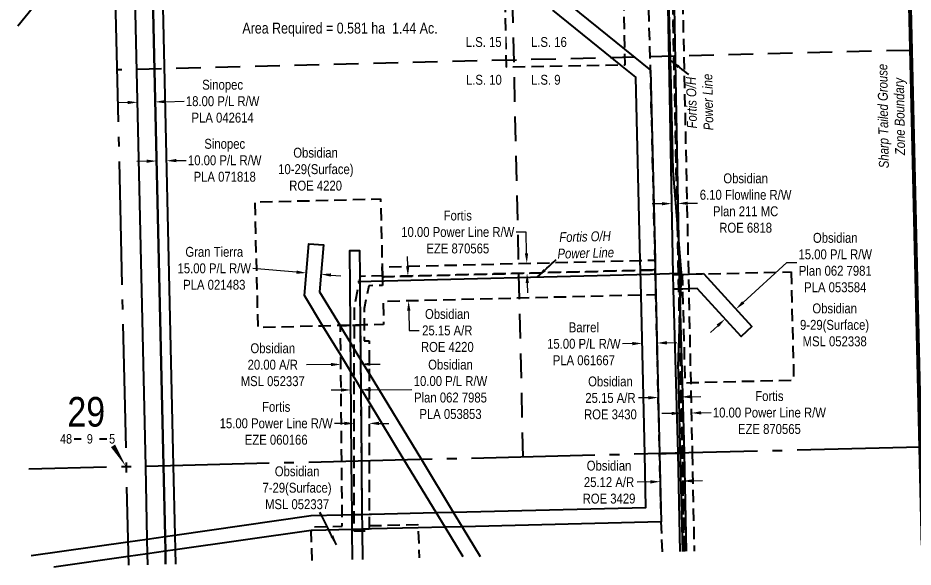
# Model space of a CAD drawing. Extents: x 614140 to 616509, y 5892532 to 5894693.
# Drawn here: x 614760 to 615667, y 5892532 to 5893088 of the extents above; entities that cross this region are included whole.
import ezdxf
from ezdxf.enums import TextEntityAlignment as Align

# ---------------------------------------------------------------- set-up
doc = ezdxf.new("R2010")
doc.units = 0
doc.header["$LTSCALE"] = 5
doc.header["$PDSIZE"] = 0.5
for name, pattern in [('DASHDOT2', [12.7, 6.35, -3.175, 0, -3.175]), ('foc-ACCESSROAD', [3.75, 2.5, -1.25]), ('foc-FLOWLINE', [3.75, 2.5, -1.25]), ('foc-LSD', [8, 5, -3]), ('foc-QUARTERLINE', [33, 25, -3, 2, -3])]:
    doc.linetypes.add(name, pattern=pattern)
doc.layers.get('Defpoints').update_dxf_attribs({"color": 9})
for name, color, linetype in [('10', 1, 'Continuous'), ('9', 3, 'Continuous'), ('AS-POWER', 104, 'foc-POWER'), ('AS-POWER-T', 104, 'Continuous'), ('AS-WILDLIFE', 131, 'DASHDOT2'), ('AS-WILDLIFE-BLOCK', 131, 'Continuous'), ('C-AR', 13, 'foc-ACCESSROAD'), ('C-RW', 13, 'Continuous'), ('C-WS', 13, 'foc-ACCESSROAD'), ('DAB_APPL', 7, 'Continuous'), ('F-EZE', 190, 'foc-FLOWLINE'), ('F-RW', 190, 'Continuous'), ('F-WS', 190, 'foc-ACCESSROAD'), ('L-AREAREQUIRED', 7, 'Continuous'), ('L-QSEC', 8, 'foc-QUARTERLINE'), ('L-SEC', 7, 'Continuous'), ('L-SECLBL', 7, 'Continuous'), ('L-SECTION-LSD', 7, 'foc-LSD')]:
    doc.layers.add(name, color=color, linetype=linetype)
for name, color, linetype, lineweight in [('C-AR-T', 13, 'Continuous', 9), ('C-RW-T', 13, 'Continuous', 9), ('C-WS-T', 13, 'Continuous', 9), ('F-EZE-T', 190, 'Continuous', 9), ('F-RW-T', 190, 'Continuous', 9)]:
    doc.layers.add(name, color=color, linetype=linetype, lineweight=lineweight)
doc.styles.add('100L', font='ARIALN.TTF', dxfattribs={"height": 11})
doc.styles.add('80CG', font='ARIALN.TTF', dxfattribs={"height": 10})
doc.styles.add('80L', font='ARIALN.TTF', dxfattribs={"height": 10})
doc.styles.add('foc-LtypeFont', font='ARIALN.TTF', dxfattribs={"height": 7.35})
doc.styles.add('SIMPLEX', font='ARIALN.TTF')
doc.linetypes.add('foc-POWER', pattern='A,6,-1,["P",foc-LtypeFont,S=0.2,R=0,X=-0.625,Y=-0.75],-1.24,4', length=12.24)
doc.dimstyles.new('Compass 5 000', dxfattribs={"dimscale": 5, "dimtxt": 9, "dimasz": 2, "dimexe": 0.2, "dimexo": 0.0625, "dimgap": 0.5, "dimtad": 0, "dimtih": 1, "dimtoh": 1, "dimzin": 0, "dimdsep": 46, "dimtxsty": '80CG', "dimcen": 0.1, "dimse1": 1, "dimse2": 1, "dimclrd": 256, "dimclrt": 256, "dimaunit": 1, "dimadec": 4, "dimazin": 0, "dimtfac": 0.06, "dimtofl": 0, "dimtmove": 0, "dimatfit": 1, "dimfxl": 0.2, "dimtolj": 1, "dimtzin": 0, "dimlwd": -1, "dimarcsym": 0})

# ---------------------------------------------------------------- blocks, each defined once
blk = doc.blocks.new('*D431')
at = {"layer": 'Defpoints', "color": 0, "transparency": 16777216}
for p in [(614881.09, 5893010.18), (614899.1, 5893010.59), (614899.27, 5893002.75)]:
    blk.add_point(p, dxfattribs=at)
at = {"layer": 'F-RW-T', "transparency": 16777216}
for p, q in [((614871.27, 5893002.12), (614861.27, 5893001.89)), ((614909.27, 5893002.98), (614928.48, 5893003.41))]:
    blk.add_line(p, q, dxfattribs=at)
for points in [[(614871.23, 5893003.79), (614871.31, 5893000.45), (614881.27, 5893002.34)], [(614909.23, 5893004.64), (614909.31, 5893001.31), (614899.27, 5893002.75)]]:
    blk.add_solid(points, dxfattribs=at)
at = {"layer": 'F-RW-T', "transparency": 16777216, "insert": (614967.57, 5893003.41), "char_height": 10, "attachment_point": 5, "style": '80CG'}
blk.add_mtext('\\A1;Sinopec\\P18.00 P/L R/W\\PPLA 042614', dxfattribs=at)
blk = doc.blocks.new('*D432')
at = {"layer": 'Defpoints', "color": 0, "transparency": 16777216}
for p in [(614900.49, 5892948.71), (614910.48, 5892948.93), (614910.61, 5892943.11)]:
    blk.add_point(p, dxfattribs=at)
at = {"layer": 'F-RW-T', "transparency": 16777216}
for p, q in [((614890.62, 5892942.66), (614880.63, 5892942.43)), ((614920.61, 5892943.33), (614930.61, 5892943.56))]:
    blk.add_line(p, q, dxfattribs=at)
for points in [[(614890.59, 5892944.33), (614890.66, 5892940.99), (614900.62, 5892942.88)], [(614920.57, 5892945), (614920.65, 5892941.67), (614910.61, 5892943.11)]]:
    blk.add_solid(points, dxfattribs=at)
at = {"layer": 'F-RW-T', "transparency": 16777216, "insert": (614969.69, 5892943.56), "char_height": 10, "attachment_point": 5, "style": '80CG'}
blk.add_mtext('\\A1;Sinopec\\P10.00 P/L R/W\\PPLA 071818', dxfattribs=at)
blk = doc.blocks.new('*D434')
at = {"layer": 'C-AR-T', "transparency": 16777216}
for p, q in [((615077.39, 5892736.74), (615052.65, 5892736.52)), ((615117.39, 5892737.1), (615127.39, 5892737.19))]:
    blk.add_line(p, q, dxfattribs=at)
for points in [[(615077.37, 5892738.41), (615077.4, 5892735.07), (615087.39, 5892736.83)], [(615117.38, 5892738.76), (615117.41, 5892735.43), (615107.39, 5892737.01)]]:
    blk.add_solid(points, dxfattribs=at)
at = {"layer": 'Defpoints', "color": 0, "transparency": 16777216}
for p in [(615087.39, 5892736.83), (615087.43, 5892732.3), (615107.44, 5892732.48)]:
    blk.add_point(p, dxfattribs=at)
at = {"layer": 'C-AR-T', "transparency": 16777216, "insert": (615018.36, 5892736.52), "char_height": 10, "attachment_point": 5, "style": '80CG'}
blk.add_mtext('\\A1;Obsidian\\P20.00 A/R\\PMSL 052337', dxfattribs=at)
blk = doc.blocks.new('*D435')
at = {"layer": 'Defpoints', "color": 0, "transparency": 16777216}
for p in [(615101, 5892677.63), (615101, 5892677.15), (615116.01, 5892677.62)]:
    blk.add_point(p, dxfattribs=at)
at = {"layer": 'F-EZE-T', "transparency": 16777216}
for p, q in [((615091, 5892677.16), (615081, 5892677.16)), ((615126.01, 5892677.13), (615136.01, 5892677.13))]:
    blk.add_line(p, q, dxfattribs=at)
for points in [[(615091, 5892678.82), (615091, 5892675.49), (615101, 5892677.15)], [(615126.01, 5892678.8), (615126.01, 5892675.47), (615116.01, 5892677.14)]]:
    blk.add_solid(points, dxfattribs=at)
at = {"layer": 'F-EZE-T', "transparency": 16777216, "insert": (615021.86, 5892677.16), "char_height": 10, "attachment_point": 5, "style": '80CG'}
blk.add_mtext('\\A1;Fortis\\P15.00 Power Line R/W\\PEZE 060166', dxfattribs=at)
blk = doc.blocks.new('*D436')
at = {"layer": 'Defpoints', "color": 0, "transparency": 16777216}
for p in [(615220.76, 5892837.93), (615275.83, 5892839.3), (615221.01, 5892827.93)]:
    blk.add_point(p, dxfattribs=at)
at = {"layer": 'F-EZE-T', "transparency": 16777216}
for p, q in [((615275.04, 5892870.92), (615265.04, 5892870.92)), ((615275.58, 5892849.3), (615275.04, 5892870.92)), ((615276.33, 5892819.3), (615276.58, 5892809.31))]:
    blk.add_line(p, q, dxfattribs=at)
for points in [[(615277.25, 5892849.34), (615273.92, 5892849.26), (615275.83, 5892839.3)], [(615277.99, 5892819.34), (615274.66, 5892819.26), (615276.08, 5892829.3)]]:
    blk.add_solid(points, dxfattribs=at)
at = {"layer": 'F-EZE-T', "transparency": 16777216, "insert": (615205.9, 5892870.92), "char_height": 10, "attachment_point": 5, "style": '80CG'}
blk.add_mtext('\\A1;Fortis\\P10.00 Power Line R/W\\PEZE 870565', dxfattribs=at)
blk = doc.blocks.new('*D437')
at = {"layer": 'C-AR-T', "transparency": 16777216}
for p, q in [((615155.13, 5892836.29), (615154.88, 5892846.29)), ((615156.25, 5892791.16), (615156.74, 5892771.21)), ((615156.74, 5892771.21), (615166.74, 5892771.21))]:
    blk.add_line(p, q, dxfattribs=at)
for points in [[(615156.79, 5892836.34), (615153.46, 5892836.25), (615155.37, 5892826.3)], [(615157.91, 5892791.21), (615154.58, 5892791.12), (615156, 5892801.16)]]:
    blk.add_solid(points, dxfattribs=at)
at = {"layer": 'Defpoints', "color": 0, "transparency": 16777216}
for p in [(615155.38, 5892826.3), (615156, 5892801.16), (615156.01, 5892801.16)]:
    blk.add_point(p, dxfattribs=at)
at = {"layer": 'C-AR-T', "transparency": 16777216, "insert": (615195.27, 5892771.21), "char_height": 10, "attachment_point": 5, "style": '80CG'}
blk.add_mtext('\\A1;Obsidian\\P25.15 A/R\\PROE 4220', dxfattribs=at)
blk = doc.blocks.new('*D438')
at = {"layer": 'C-RW-T', "transparency": 16777216}
for p, q in [((615087.63, 5892710.95), (615077.63, 5892710.86)), ((615117.63, 5892711.22), (615159.42, 5892711.59))]:
    blk.add_line(p, q, dxfattribs=at)
for points in [[(615087.61, 5892712.61), (615087.64, 5892709.28), (615097.63, 5892711.04)], [(615117.61, 5892712.88), (615117.64, 5892709.55), (615107.63, 5892711.13)]]:
    blk.add_solid(points, dxfattribs=at)
at = {"layer": 'Defpoints', "color": 0, "transparency": 16777216}
for p in [(615097.52, 5892723.19), (615107.52, 5892723.28), (615107.63, 5892711.13)]:
    blk.add_point(p, dxfattribs=at)
at = {"layer": 'C-RW-T', "transparency": 16777216, "insert": (615198.51, 5892711.59), "char_height": 10, "attachment_point": 5, "style": '80CG'}
blk.add_mtext('\\A1;Obsidian\\P10.00 P/L R/W\\PPlan 062 7985\\PPLA 053853', dxfattribs=at)
blk = doc.blocks.new('*D439')
at = {"layer": 'Defpoints', "color": 0, "transparency": 16777216}
for p in [(615052.26, 5892827.94), (615052.39, 5892829.5), (615067.21, 5892826.66)]:
    blk.add_point(p, dxfattribs=at)
at = {"layer": 'F-RW-T', "transparency": 16777216}
for p, q in [((615042.43, 5892830.35), (614998.18, 5892834.14)), ((615077.31, 5892827.37), (615087.28, 5892826.51))]:
    blk.add_line(p, q, dxfattribs=at)
for points in [[(615042.57, 5892832.01), (615042.29, 5892828.69), (615052.39, 5892829.5)], [(615077.45, 5892829.03), (615077.17, 5892825.71), (615067.35, 5892828.22)]]:
    blk.add_solid(points, dxfattribs=at)
at = {"layer": 'F-RW-T', "transparency": 16777216, "insert": (614959.1, 5892834.14), "char_height": 10, "attachment_point": 5, "style": '80CG'}
blk.add_mtext('\\A1;Gran Tierra\\P15.00 P/L R/W\\PPLA 021483', dxfattribs=at)
blk = doc.blocks.new('*D440')
at = {"layer": 'Defpoints', "color": 0, "transparency": 16777216}
for p in [(615392.69, 5892761.21), (615392.76, 5892758.15), (615407.76, 5892761.56)]:
    blk.add_point(p, dxfattribs=at)
at = {"layer": 'F-RW-T', "transparency": 16777216}
for p, q in [((615382.77, 5892757.92), (615372.77, 5892757.69)), ((615417.83, 5892758.74), (615427.83, 5892758.97))]:
    blk.add_line(p, q, dxfattribs=at)
for points in [[(615382.73, 5892759.59), (615382.81, 5892756.25), (615392.76, 5892758.15)], [(615417.79, 5892760.41), (615417.87, 5892757.07), (615407.83, 5892758.51)]]:
    blk.add_solid(points, dxfattribs=at)
at = {"layer": 'F-RW-T', "transparency": 16777216, "insert": (615333.68, 5892757.69), "char_height": 10, "attachment_point": 5, "style": '80CG'}
blk.add_mtext('\\A1;Barrel\\P15.00 P/L R/W\\PPLA 061667', dxfattribs=at)
blk = doc.blocks.new('*D441')
at = {"layer": 'Defpoints', "color": 0, "transparency": 16777216}
for p in [(615432.5, 5892691.09), (615442.5, 5892691.3), (615442.58, 5892687.63)]:
    blk.add_point(p, dxfattribs=at)
at = {"layer": 'F-EZE-T', "transparency": 16777216}
for p, q in [((615422.58, 5892687.21), (615412.58, 5892687)), ((615452.58, 5892687.84), (615462.58, 5892688.05))]:
    blk.add_line(p, q, dxfattribs=at)
for points in [[(615422.54, 5892688.88), (615422.61, 5892685.55), (615432.58, 5892687.42)], [(615452.54, 5892689.51), (615452.61, 5892686.18), (615442.58, 5892687.63)]]:
    blk.add_solid(points, dxfattribs=at)
at = {"layer": 'F-EZE-T', "transparency": 16777216, "insert": (615521.72, 5892688.05), "char_height": 10, "attachment_point": 5, "style": '80CG'}
blk.add_mtext('\\A1;Fortis\\P10.00 Power Line R/W\\PEZE 870565', dxfattribs=at)
blk = doc.blocks.new('*D442')
at = {"layer": 'C-RW-T', "transparency": 16777216}
for p, q in [((615495.2, 5892799.67), (615539.39, 5892839.97)), ((615539.39, 5892839.97), (615549.39, 5892839.97)), ((615469.33, 5892776.09), (615461.94, 5892769.35))]:
    blk.add_line(p, q, dxfattribs=at)
for points in [[(615494.07, 5892800.9), (615496.32, 5892798.44), (615487.81, 5892792.93)], [(615468.21, 5892777.32), (615470.45, 5892774.85), (615476.72, 5892782.82)]]:
    blk.add_solid(points, dxfattribs=at)
at = {"layer": 'Defpoints', "color": 0, "transparency": 16777216}
for p in [(615478.39, 5892803.26), (615467.3, 5892793.15), (615487.81, 5892792.93)]:
    blk.add_point(p, dxfattribs=at)
at = {"layer": 'C-RW-T', "transparency": 16777216, "insert": (615588.47, 5892839.97), "char_height": 10, "attachment_point": 5, "style": '80CG'}
blk.add_mtext('\\A1;Obsidian\\P15.00 P/L R/W\\PPlan 062 7981\\PPLA 053584', dxfattribs=at)
blk = doc.blocks.new('*D443')
at = {"layer": 'C-RW-T', "transparency": 16777216}
for p, q in [((615412.84, 5892899.6), (615402.85, 5892899.42)), ((615438.92, 5892900.07), (615448.92, 5892900.25))]:
    blk.add_line(p, q, dxfattribs=at)
for points in [[(615412.81, 5892901.27), (615412.87, 5892897.94), (615422.84, 5892899.78)], [(615438.89, 5892901.74), (615438.95, 5892898.41), (615428.93, 5892899.89)]]:
    blk.add_solid(points, dxfattribs=at)
at = {"layer": 'Defpoints', "color": 0, "transparency": 16777216}
for p in [(615422.8, 5892901.97), (615428.89, 5892902.08), (615428.93, 5892899.89)]:
    blk.add_point(p, dxfattribs=at)
at = {"layer": 'C-RW-T', "transparency": 16777216, "insert": (615497.64, 5892900.25), "char_height": 10, "attachment_point": 5, "style": '80CG'}
blk.add_mtext('\\A1;Obsidian\\P6.10 Flowline R/W\\PPlan 211 MC\\PROE 6818', dxfattribs=at)
blk = doc.blocks.new('*D444')
at = {"layer": 'C-AR-T', "transparency": 16777216}
for p, q in [((615399.14, 5892703.12), (615389.15, 5892702.88)), ((615442.24, 5892704.14), (615452.24, 5892704.37))]:
    blk.add_line(p, q, dxfattribs=at)
for points in [[(615399.1, 5892704.78), (615399.18, 5892701.45), (615409.14, 5892703.35)], [(615442.2, 5892705.8), (615442.28, 5892702.47), (615432.24, 5892703.9)]]:
    blk.add_solid(points, dxfattribs=at)
at = {"layer": 'Defpoints', "color": 0, "transparency": 16777216}
for p in [(615432.14, 5892708.07), (615409.04, 5892707.52), (615409.14, 5892703.35)]:
    blk.add_point(p, dxfattribs=at)
at = {"layer": 'C-AR-T', "transparency": 16777216, "insert": (615360.62, 5892702.88), "char_height": 10, "attachment_point": 5, "style": '80CG'}
blk.add_mtext('\\A1;Obsidian\\P25.15 A/R\\PROE 3430', dxfattribs=at)
blk = doc.blocks.new('*D445')
at = {"layer": 'C-AR-T', "transparency": 16777216}
for p, q in [((615401.16, 5892617.91), (615387.73, 5892617.6)), ((615444.03, 5892618.93), (615454.03, 5892619.17))]:
    blk.add_line(p, q, dxfattribs=at)
for points in [[(615401.12, 5892619.58), (615401.2, 5892616.25), (615411.16, 5892618.15)], [(615443.99, 5892620.6), (615444.07, 5892617.26), (615434.04, 5892618.69)]]:
    blk.add_solid(points, dxfattribs=at)
at = {"layer": 'Defpoints', "color": 0, "transparency": 16777216}
for p in [(615411.01, 5892624.62), (615411.16, 5892618.15), (615433.88, 5892625.17)]:
    blk.add_point(p, dxfattribs=at)
at = {"layer": 'C-AR-T', "transparency": 16777216, "insert": (615359.19, 5892617.6), "char_height": 10, "attachment_point": 5, "style": '80CG'}
blk.add_mtext('\\A1;Obsidian\\P25.12 A/R\\PROE 3429', dxfattribs=at)
blk = doc.blocks.new('L-SECLBL')
at = {"layer": '9', "color": 7}
for p, q in [((-5.08, -27.83), (-12.29, -27.83)), ((20.7, -27.83), (13.5, -27.83))]:
    blk.add_line(p, q, dxfattribs=at)
at = {"layer": '10', "color": 2, "style": 'SIMPLEX'}
blk.add_attdef('SEC', text='', height=30, dxfattribs=at).set_placement((0, 0), align=Align.MIDDLE)
at = {"layer": '10', "color": 5, "style": '80L'}
blk.add_attdef('TWP', text='', height=9.5, dxfattribs=at).set_placement((-14.43, -27.37), align=Align.MIDDLE_RIGHT)
blk.add_attdef('RGE', text='', height=9.5, dxfattribs=at).set_placement((3.62, -27.37), align=Align.MIDDLE_CENTER)
blk.add_attdef('MER', text='', height=9.5, dxfattribs=at).set_placement((23.17, -27.37), align=Align.MIDDLE_LEFT)

msp = doc.modelspace()

# ---------------------------------------------------------------- linework, layer by layer
at = {"layer": 'AS-POWER', "flags": 128}
for points in [[(615434.01, 5892547.488), (615432.058, 5892624.967), (615429.431, 5892729.222), (615429.285, 5892735.037), (615432.712, 5892829.18), (615424.292, 5892933.19), (615421.779, 5893032.893), (615419.266, 5893132.607), (615416.753, 5893232.32), (615415.573, 5893282.098), (615414.674, 5893320.034), (615414.148, 5893338.846), (615412.996, 5893380.081), (615412.9, 5893383.504), (615411.349, 5893446.77), (615408.828, 5893546.794), (615408.718, 5893551.173)], [(615104.451, 5892820.995), (615400.806, 5892828.441), (615430.193, 5892829.211)]]:
    msp.add_lwpolyline(points, dxfattribs=at)
at = {"layer": 'AS-WILDLIFE', "const_width": 4, "flags": 128}
msp.add_lwpolyline([(615653.504, 5893557.238), (615655.852, 5893456.882), (615674.667, 5892652.813), (615676.99, 5892553.541)], dxfattribs=at)
at = {"layer": 'C-AR', "flags": 128}
msp.add_lwpolyline([(615413.253, 5892546.97), (615412.123, 5892577.474), (615410.489, 5892646.421), (615427.334, 5892646.835), (615433.426, 5892646.985), (615435.513, 5892547.525)], dxfattribs=at)
at = {"layer": 'C-RW', "flags": 128}
for points in [[(615431.373, 5892547.422), (615429.397, 5892646.886), (615429.386, 5892647.453), (615424.448, 5892812.988), (615424.136, 5892827.98), (615417.94, 5893171.146), (615417.669, 5893186.15), (615416.248, 5893264.847), (615415.919, 5893279.844), (615415.77, 5893286.37), (615415.656, 5893291.363), (615415.14, 5893313.865), (615396.266, 5893313.396), (615395.808, 5893333.969), (615394.52, 5893391.081), (615394.182, 5893406.075), (615393.403, 5893440.629), (615393.179, 5893450.564), (615393.165, 5893451.189), (615392.67, 5893465.7), (615392.293, 5893475.614), (615391.731, 5893490.616), (615389.444, 5893550.696)], [(615424.017, 5893171.29), (615430.225, 5892828.022), (615430.532, 5892813.177), (615435.48, 5892647.604), (615435.491, 5892647.036), (615437.442, 5892547.573)], [(615099.165, 5892539.145), (615098.898, 5892569.016), (615098.891, 5892569.756), (615098.757, 5892584.756), (615098.274, 5892638.746), (615097.463, 5892729.347), (615097.367, 5892740.093), (615097.2, 5892758.684), (615097.042, 5892776.455), (615096.364, 5892852.101), (615106.365, 5892852.192), (615106.577, 5892828.543), (615106.63, 5892822.618), (615106.704, 5892814.326), (615107.04, 5892776.705), (615107.35, 5892741.979), (615107.366, 5892740.182), (615107.613, 5892712.642), (615108.272, 5892638.991), (615108.756, 5892585.003), (615108.86, 5892573.456), (615108.89, 5892570.001), (615108.898, 5892569.105), (615108.904, 5892568.531), (615108.91, 5892567.858)], [(615108.91, 5892567.858), (615109.164, 5892539.394)]]:
    msp.add_lwpolyline(points, dxfattribs=at)
msp.add_lwpolyline([(615454.951, 5892828.964), (615455.387, 5892828.486), (615504.048, 5892775.125), (615492.949, 5892765.123), (615448.393, 5892813.815), (615439.944, 5892813.309), (615434.066, 5892813.206), (615430.532, 5892813.198), (615429.941, 5892813.077), (615424.448, 5892812.988), (615424.136, 5892827.98), (615429.63, 5892827.919), (615430.227, 5892827.97), (615433.7, 5892827.964), (615439.632, 5892828.161), (615454.951, 5892828.964)], close=True, dxfattribs=at)
at = {"layer": 'C-WS', "flags": 128}
for points in [[(615419.122, 5893331.336), (615419.379, 5893320.036), (615421.072, 5893320.08), (615421.22, 5893313.59), (615422.545, 5893313.623), (615432.546, 5893313.863), (615437.535, 5893313.984), (615451.756, 5893314.31), (615453.391, 5893314.365), (615521.621, 5893316.044), (615522.863, 5893265.209), (615524.731, 5893188.788), (615432.112, 5893186.502), (615423.746, 5893186.295), (615422.11, 5893186.255), (615422.425, 5893171.251), (615429.63, 5892827.906), (615429.942, 5892813.037), (615433.426, 5892646.985), (615429.397, 5892646.885), (615427.334, 5892646.835), (615410.489, 5892646.42), (615406.674, 5892807.395), (615406.079, 5892832.534), (615405.842, 5892842.537), (615401.28, 5893035.032), (615399.341, 5893100.468), (615398.873, 5893120.463), (615397.796, 5893170.672), (615397.474, 5893185.677), (615395.864, 5893251.628), (615395.576, 5893263.462), (615395.376, 5893271.642), (615395.17, 5893278.457), (615395.012, 5893285.274), (615394.896, 5893290.267), (615394.376, 5893312.816), (615393.967, 5893330.631), (615392.594, 5893391.026), (615392.252, 5893406.02), (615391.467, 5893440.575), (615391.241, 5893450.516), (615393.179, 5893450.564), (615397.334, 5893450.665), (615399.098, 5893450.709), (615416.397, 5893451.132), (615416.621, 5893441.274), (615416.965, 5893426.177), (615417.407, 5893406.739), (615417.748, 5893391.743), (615418.705, 5893349.654), (615419.046, 5893334.65), (615419.122, 5893331.336)], [(615129.529, 5892826.85), (615129.558, 5892825.656), (615131.368, 5892825.701), (615391.033, 5892832.16), (615406.079, 5892832.534), (615406.674, 5892807.395), (615391.621, 5892807.021), (615130.184, 5892800.519), (615130.762, 5892777.294), (615113.032, 5892776.854), (615111.074, 5892776.804), (615107.04, 5892776.705), (615103.024, 5892776.604), (615101.064, 5892776.556), (615097.042, 5892776.455), (615087.032, 5892776.207), (615086.561, 5892776.195), (615069.261, 5892775.764), (615003.572, 5892774.131), (615000.41, 5892901.321), (615127.599, 5892904.484), (615129.31, 5892835.659), (615129.512, 5892827.554), (615129.529, 5892826.85)], [(615543.672, 5892830.685), (615546.411, 5892720.709), (615441.941, 5892718.123), (615436.431, 5892717.986), (615434.072, 5892812.976), (615433.7, 5892827.964), (615439.634, 5892828.091), (615454.177, 5892828.456), (615543.672, 5892830.685)]]:
    msp.add_lwpolyline(points, close=True, dxfattribs=at)
for points in [[(615058.155, 5892538.123), (615057.405, 5892568.568), (615057.311, 5892572.406), (615088.851, 5892573.048), (615088.748, 5892584.511), (615088.265, 5892638.5), (615087.302, 5892746.071), (615087.04, 5892775.408), (615087.032, 5892776.207), (615097.042, 5892776.455), (615101.064, 5892776.556), (615103.024, 5892776.604), (615107.04, 5892776.705), (615107.35, 5892741.979), (615107.366, 5892740.182), (615107.613, 5892712.642), (615108.272, 5892638.991), (615108.756, 5892585.003)], [(615108.756, 5892585.003), (615108.86, 5892573.456), (615115.943, 5892573.6), (615118.576, 5892573.654), (615165.519, 5892574.61), (615165.65, 5892571.399), (615166.899, 5892540.833)]]:
    msp.add_lwpolyline(points, dxfattribs=at)
at = {"layer": 'DAB_APPL', "flags": 128}
msp.add_lwpolyline([(615653.504, 5893557.238), (615655.849, 5893456.999), (615659.272, 5893310.732), (615659.798, 5893288.259), (615660.07, 5893276.646), (615660.421, 5893261.633), (615674.664, 5892652.93), (615676.99, 5892553.541)], dxfattribs=at)
at = {"layer": 'F-EZE', "flags": 128}
for points in [[(615435.513, 5892547.525), (615433.426, 5892646.985), (615429.945, 5892812.877), (615429.631, 5892827.867), (615422.425, 5893171.251), (615422.11, 5893186.255), (615432.112, 5893186.502), (615432.427, 5893171.497), (615439.634, 5892828.091), (615439.948, 5892813.094), (615441.941, 5892718.123), (615443.429, 5892647.231)], [(615443.429, 5892647.231), (615445.516, 5892547.774)]]:
    msp.add_lwpolyline(points, dxfattribs=at)
for points in [[(615131.368, 5892825.701), (615129.558, 5892825.656), (615129.529, 5892826.85), (615129.512, 5892827.554), (615129.31, 5892835.659), (615390.798, 5892842.163), (615405.842, 5892842.537), (615406.079, 5892832.534), (615391.033, 5892832.16), (615131.368, 5892825.701)], [(615129.558, 5892825.656), (615129.753, 5892816.844), (615115.64, 5892816.557), (615111.085, 5892793.38), (615111.074, 5892776.804), (615111.064, 5892760.682), (615113.559, 5892760.739), (615116.068, 5892760.794), (615116.046, 5892727.667), (615116.027, 5892698.793), (615115.987, 5892639.181), (615115.951, 5892585.181), (615115.943, 5892573.6), (615115.941, 5892570.174), (615115.939, 5892567.853), (615108.91, 5892567.858), (615100.924, 5892567.864), (615100.925, 5892569.806), (615100.936, 5892584.811), (615100.972, 5892638.812), (615101.029, 5892723.479), (615101.048, 5892752.351), (615101.064, 5892776.556), (615101.077, 5892794.358), (615106.63, 5892822.618), (615107.373, 5892826.402), (615129.529, 5892826.85), (615129.558, 5892825.656)]]:
    msp.add_lwpolyline(points, close=True, dxfattribs=at)
at = {"layer": 'F-RW', "flags": 128}
for points in [[(614891.826, 5892533.979), (614891.576, 5892545.074), (614891.239, 5892560.012), (614889.579, 5892633.627), (614876.536, 5893212.19), (614876.187, 5893227.674), (614875.958, 5893237.853), (614984.28, 5893370.869), (614992.347, 5893380.758), (615012.716, 5893381.232), (615118.308, 5893383.741), (615125.312, 5893383.907), (615133.316, 5893384.098), (615151.327, 5893384.526)], [(615151.327, 5893384.526), (615151.33, 5893308.474), (615133.319, 5893308.05), (615133.317, 5893366.083), (615125.313, 5893365.893), (615118.309, 5893365.726), (615013.152, 5893363.225), (615001.067, 5893362.945), (614894.113, 5893231.625), (614894.189, 5893228.281), (614894.527, 5893213.267), (614907.584, 5892634.068), (614909.195, 5892562.575), (614909.533, 5892547.619), (614909.83, 5892534.428)], [(614909.83, 5892534.428), (614909.533, 5892547.619), (614909.196, 5892562.575), (614907.584, 5892634.069), (614894.527, 5893213.267), (615106.549, 5893225.954), (615121.532, 5893226.85), (615162.249, 5893229.288), (615162.08, 5893238.657), (615161.866, 5893250.434), (615161.717, 5893258.68), (615161.594, 5893265.451), (615176.583, 5893266.286), (615176.705, 5893259.545), (615176.855, 5893251.269), (615177.067, 5893239.522), (615177.236, 5893230.154), (615177.507, 5893215.176), (614914.831, 5893199.453), (614905.071, 5893188.859), (614917.573, 5892634.314), (614919.158, 5892563.997), (614919.495, 5892549.03), (614919.819, 5892534.677)], [(615538.018, 5893259.372), (615540.1, 5893174.153), (615432.427, 5893171.497), (615422.425, 5893171.251), (615416.331, 5893171.108), (615397.796, 5893170.672), (615382.837, 5893170.321), (615381.463, 5893226.567), (615366.193, 5893240.596), (615208.156, 5893231.784), (615188.196, 5893230.785), (615177.236, 5893230.154), (615162.249, 5893229.288), (615121.532, 5893226.85), (615106.549, 5893225.954), (614894.527, 5893213.267), (614876.536, 5893212.19), (614867.502, 5893211.65), (614856.696, 5893198.353), (614760.08, 5893079.458)], [(615311.526, 5893107.357), (615374.908, 5893056.282), (615401.28, 5893035.032), (615405.842, 5892842.537), (615406.079, 5892832.534), (615406.674, 5892807.395), (615410.489, 5892646.42), (615412.123, 5892577.474), (615210.325, 5892572.499), (615193.022, 5892572.073), (615165.65, 5892571.399), (615118.585, 5892570.24), (615115.941, 5892570.174), (615108.89, 5892570.001), (615100.925, 5892569.806), (615098.891, 5892569.756), (615058.78, 5892568.768), (615057.405, 5892568.568), (614919.495, 5892549.03), (614909.533, 5892547.619), (614891.576, 5892545.074), (614871.88, 5892542.284)], [(614773.486, 5892543.202), (614871.535, 5892557.199), (614891.239, 5892560.012), (614909.196, 5892562.575), (614919.158, 5892563.997), (615057.469, 5892583.741), (615088.748, 5892584.511), (615098.757, 5892584.756), (615100.936, 5892584.811), (615103.532, 5892584.875), (615108.756, 5892585.003), (615115.951, 5892585.181), (615118.545, 5892585.244), (615184.04, 5892586.857), (615201.342, 5892587.283), (615396.651, 5892592.097), (615395.388, 5892646.048), (615391.621, 5892807.021), (615391.033, 5892832.16), (615390.798, 5892842.163), (615386.455, 5893027.714), (615371.292, 5893039.933), (615302.114, 5893095.679)], [(615211.331, 5892541.94), (615193.022, 5892572.073), (615184.04, 5892586.857), (615151.715, 5892640.058), (615116.027, 5892698.793), (615107.613, 5892712.642), (615103.174, 5892719.949), (615101.029, 5892723.479), (615097.463, 5892729.347), (615087.302, 5892746.071), (615069.261, 5892775.764), (615050.445, 5892806.732), (615054.93, 5892859.12), (615069.885, 5892857.839), (615065.817, 5892810.337), (615086.561, 5892776.195), (615087.04, 5892775.408), (615097.2, 5892758.684), (615101.048, 5892752.351), (615107.35, 5892741.979), (615116.046, 5892727.667), (615169.019, 5892640.483), (615201.342, 5892587.283), (615210.325, 5892572.499), (615228.631, 5892542.371)], [(614871.88, 5892542.284), (614796.519, 5892531.605)]]:
    msp.add_lwpolyline(points, dxfattribs=at)
at = {"layer": 'F-WS', "flags": 128}
msp.add_lwpolyline([(615398.873, 5893120.463), (615399.341, 5893100.468), (615374.089, 5893099.996), (615374.908, 5893056.282), (615375.212, 5893040.006), (615371.292, 5893039.933), (615255.233, 5893037.76), (615252.987, 5893157.74), (615372.966, 5893159.985), (615373.715, 5893119.992), (615398.873, 5893120.463)], close=True, dxfattribs=at)
at = {"layer": 'L-QSEC', "flags": 128}
for points in [[(614851.165, 5893437.329), (614872.083, 5892533.487)], [(615674.664, 5892652.93), (614771.298, 5892630.721)]]:
    msp.add_lwpolyline(points, dxfattribs=at)
at = {"layer": 'L-SEC', "flags": 128}
msp.add_lwpolyline([(615655.85, 5893456.999), (615665.257, 5893054.964), (615674.664, 5892652.93)], dxfattribs=at)
at = {"layer": 'L-SECLBL', "flags": 128}
msp.add_lwpolyline([(614869.777, 5892633.142, 0, 5, 0), (614856.481, 5892654.381, 0, 0, 0)], format="xyseb", dxfattribs=at)
at = {"layer": 'L-SECTION-LSD', "flags": 128}
for points in [[(615272.221, 5892643.036), (615253.507, 5893447.164)], [(615665.257, 5893054.964), (614860.471, 5893035.229)]]:
    msp.add_lwpolyline(points, dxfattribs=at)

# ---------------------------------------------------------------- block references
at = {"layer": 'L-SECLBL'}
msp.add_blockref('L-SECLBL', (614829.373, 5892688.884), dxfattribs=at).add_auto_attribs({'SEC': '29', 'TWP': '48', 'RGE': '9', 'MER': '5'})

# ---------------------------------------------------------------- texts
at = {"layer": 'AS-POWER-T', "char_height": 10, "attachment_point": 1, "style": '80L'}
for insert, rotation in [((615438.36, 5892973.191), 91.202343), ((615306.079, 5892870.645), 1.424791)]:
    msp.add_mtext_dynamic_manual_height_columns('\\pi2.55341;{\\fArial Narrow|b0|i1|c0|p34;Fortis O/H\\P\\pi0.32626;Power Line}', width=57.1191, gutter_width=50, heights=[0], dxfattribs=dict(at, insert=insert, rotation=rotation))
at = {"layer": 'AS-WILDLIFE-BLOCK', "insert": (615632.9, 5892927.274), "char_height": 10, "attachment_point": 1, "rotation": 90.868111, "style": '80L'}
msp.add_mtext_dynamic_manual_height_columns('\\pi8.23978;{\\fArial Narrow|b0|i1|c0|p34;Sharp Tailed Grouse \\P\\pi21.16952;Zone Boundary}', width=121.09074, gutter_width=50, heights=[0], dxfattribs=at)
at = {"layer": 'C-WS-T', "char_height": 10, "attachment_point": 1, "style": '80L'}
for s, insert in [('\\pi15.98793;Obsidian\\P\\pi0.66392;10-29(Surface)\\P\\pi11.88151;ROE 4220', (615023.185, 5892956.298)), ('\\pi15.98793;Obsidian\\P\\pi3.46405;9-29(Surface)\\P\\pi6.1073;MSL 052338', (615549.301, 5892798.597)), ('\\pi15.98793;Obsidian\\P\\pi3.49816;7-29(Surface)\\P\\pi6.12094;MSL 052337', (615004.462, 5892633.632))]:
    msp.add_mtext_dynamic_manual_height_columns(s, width=75.80941, gutter_width=50, heights=[0], dxfattribs=dict(at, insert=insert))
at = {"layer": 'L-AREAREQUIRED', "color": 5, "style": '100L'}
msp.add_text('Area Required = 0.581 ha  1.44 Ac.', height=11, dxfattribs=at).set_placement((615086.541, 5893068.698), align=Align.BOTTOM_CENTER)

# ---------------------------------------------------------------- dimensions: what is measured, and where the dimension line sits
at = {"layer": 'C-AR-T'}
for base, p1, p2, angle, text, picture, middle in [((615155.999, 5892801.161), (615155.382, 5892826.298), (615156.007, 5892801.162), 271.424465, 'Obsidian\\P25.15 A/R\\PROE 4220', '*D437', (615195.267, 5892771.215)), ((615087.385, 5892736.829), (615107.435, 5892732.478), (615087.426, 5892732.299), 180.512671, 'Obsidian\\P20.00 A/R\\PMSL 052337', '*D434', (615018.363, 5892736.519)), ((615411.159, 5892618.152), (615433.884, 5892625.166), (615411.006, 5892624.624), 181.357433, 'Obsidian\\P25.12 A/R\\PROE 3429', '*D445', (615359.186, 5892617.597))]:
    dim = msp.add_linear_dim(base=base, p1=p1, p2=p2, angle=angle, text=text, dimstyle='Compass 5 000', dxfattribs=at)
    dim.commit()
    dim.dimension.update_dxf_attribs({"geometry": picture, "text_midpoint": middle, "dimtype": 161})
dim = msp.add_aligned_dim(p1=(615432.144, 5892708.068), p2=(615409.041, 5892707.52), distance=4.17, text='Obsidian\\P25.15 A/R\\PROE 3430', dimstyle='Compass 5 000', dxfattribs=at)
dim.commit()
dim.dimension.update_dxf_attribs({"geometry": '*D444', "text_midpoint": (615360.623, 5892702.878)})
at = {"layer": 'C-RW-T'}
dim = msp.add_aligned_dim(p1=(615422.802, 5892901.972), p2=(615428.886, 5892902.082), distance=-2.19, text='Obsidian\\P6.10 Flowline R/W\\PPlan 211 MC\\PROE 6818', dimstyle='Compass 5 000', dxfattribs=at)
dim.commit()
dim.dimension.update_dxf_attribs({"geometry": '*D443', "text_midpoint": (615497.64, 5892900.254)})
for base, p1, p2, angle, text, picture, middle in [((615487.807, 5892792.935), (615467.301, 5892793.152), (615478.389, 5892803.263), 42.362211, 'Obsidian\\P15.00 P/L R/W\\PPlan 062 7981\\PPLA 053584', '*D442', (615588.475, 5892839.973)), ((615107.626, 5892711.127), (615097.518, 5892723.192), (615107.518, 5892723.281), 0.512706, 'Obsidian\\P10.00 P/L R/W\\PPlan 062 7985\\PPLA 053853', '*D438', (615198.508, 5892711.591))]:
    dim = msp.add_linear_dim(base=base, p1=p1, p2=p2, angle=angle, text=text, dimstyle='Compass 5 000', dxfattribs=at)
    dim.commit()
    dim.dimension.update_dxf_attribs({"geometry": picture, "text_midpoint": middle, "dimtype": 161})
at = {"layer": 'F-EZE-T'}
dim = msp.add_linear_dim(base=(615275.83, 5892839.303), p1=(615221.012, 5892827.931), p2=(615220.764, 5892837.934), angle=91.424791, text='Fortis\\P10.00 Power Line R/W\\PEZE 870565', dimstyle='Compass 5 000', dxfattribs=at)
dim.commit()
dim.dimension.update_dxf_attribs({"geometry": '*D436', "text_midpoint": (615205.903, 5892870.924), "dimtype": 161})
for p1, p2, distance, text, picture, middle in [((615432.5, 5892691.091), (615442.504, 5892691.301), -3.67, 'Fortis\\P10.00 Power Line R/W\\PEZE 870565', '*D441', (615521.717, 5892688.052)), ((615116.013, 5892677.616), (615100.998, 5892677.626), 0.475, 'Fortis\\P15.00 Power Line R/W\\PEZE 060166', '*D435', (615021.857, 5892677.165))]:
    dim = msp.add_aligned_dim(p1=p1, p2=p2, distance=distance, text=text, dimstyle='Compass 5 000', dxfattribs=at)
    dim.commit()
    dim.dimension.update_dxf_attribs({"geometry": picture, "text_midpoint": middle})
at = {"layer": 'F-RW-T'}
for base, p1, p2, angle, text, picture, middle in [((614899.273, 5893002.75), (614881.09, 5893010.184), (614899.096, 5893010.59), 1.291391, 'Sinopec\\P18.00 P/L R/W\\PPLA 042614', '*D431', (614967.566, 5893003.409)), ((615052.394, 5892829.5), (615067.215, 5892826.655), (615052.261, 5892827.936), 175.106325, 'Gran Tierra\\P15.00 P/L R/W\\PPLA 021483', '*D439', (614959.098, 5892834.142))]:
    dim = msp.add_linear_dim(base=base, p1=p1, p2=p2, angle=angle, text=text, dimstyle='Compass 5 000', dxfattribs=at)
    dim.commit()
    dim.dimension.update_dxf_attribs({"geometry": picture, "text_midpoint": middle, "dimtype": 161})
for p1, p2, distance, text, picture, middle in [((614900.491, 5892948.706), (614910.479, 5892948.931), -5.823, 'Sinopec\\P10.00 P/L R/W\\PPLA 071818', '*D432', (614969.692, 5892943.56)), ((615407.761, 5892761.558), (615392.693, 5892761.206), 3.053, 'Barrel\\P15.00 P/L R/W\\PPLA 061667', '*D440', (615333.684, 5892757.685))]:
    dim = msp.add_aligned_dim(p1=p1, p2=p2, distance=distance, text=text, dimstyle='Compass 5 000', dxfattribs=at)
    dim.commit()
    dim.dimension.update_dxf_attribs({"geometry": picture, "text_midpoint": middle})

# ---------------------------------------------------------------- leaders
at = {"layer": 'AS-POWER-T', "path_type": 1}
for points in [[(615421.938, 5893044.457), (615439.591, 5893030.39)], [(615286.635, 5892825.551), (615305.669, 5892843.044)]]:
    msp.add_leader(points, dimstyle='Compass 5 000', override={"dimgap": 0.5, "dimtad": 0}, dxfattribs=at)
at = {"layer": 'C-WS-T', "path_type": 1}
msp.add_leader([(615082.931, 5892554.079), (615066.205, 5892586.961)], dimstyle='Compass 5 000', override={"dimgap": 0.5, "dimtad": 0}, dxfattribs=at)

# ---------------------------------------------------------------- next in the draw order: texts
at = {"layer": 'L-SECTION-LSD', "char_height": 10, "attachment_point": 1, "style": '100L', "bg_fill": 3, "box_fill_scale": 1.5, "bg_fill_color": 256, "bg_fill_transparency": 0}
for s, width, insert in [('\\pi1.8458;L.S. 15', 36.85945, (615212.156, 5893068.428)), ('L.S. 16', 36.94144, (615280.116, 5893068.428)), ('\\pi2.02908;L.S. 10', 36.95405, (615212.156, 5893030.143)), ('L.S. 9', 30.52728, (615280.116, 5893030.143))]:
    msp.add_mtext_dynamic_manual_height_columns(s, width=width, gutter_width=55, heights=[0], dxfattribs=dict(at, insert=insert))

doc.saveas('drawing.dxf')
